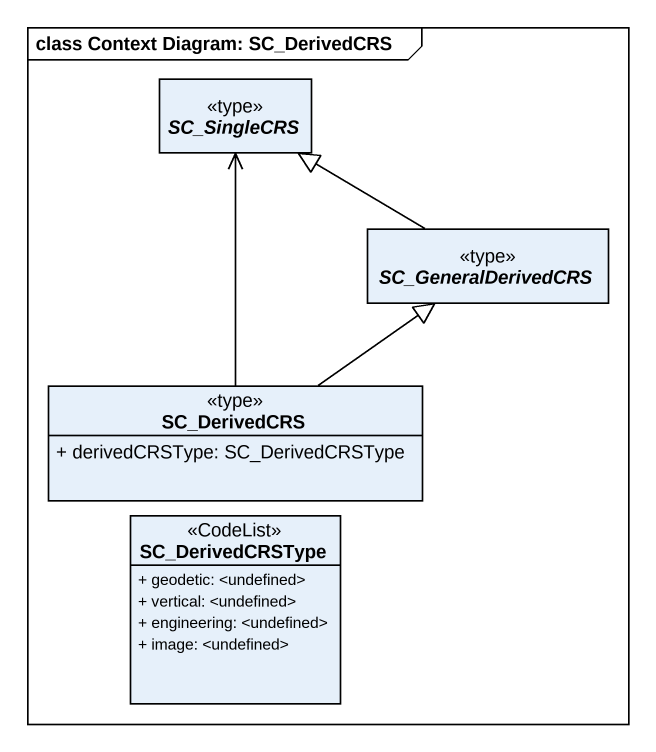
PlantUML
@startuml
mainframe class Context Diagram: SC_DerivedCRS
hide circle
hide empty members
skinparam classAttributeIconSize 0
abstract class SC_SingleCRS <<type>>
abstract class SC_GeneralDerivedCRS <<type>>
class SC_DerivedCRS <<type>> {
  + derivedCRSType: SC_DerivedCRSType
}
class SC_DerivedCRSType <<CodeList>> {
  + geodetic: <undefined>
  + vertical: <undefined>
  + engineering: <undefined>
  + image: <undefined>
}
SC_SingleCRS <-- SC_DerivedCRS
SC_GeneralDerivedCRS -left-|> SC_SingleCRS
SC_DerivedCRS -up-|> SC_GeneralDerivedCRS
@enduml
